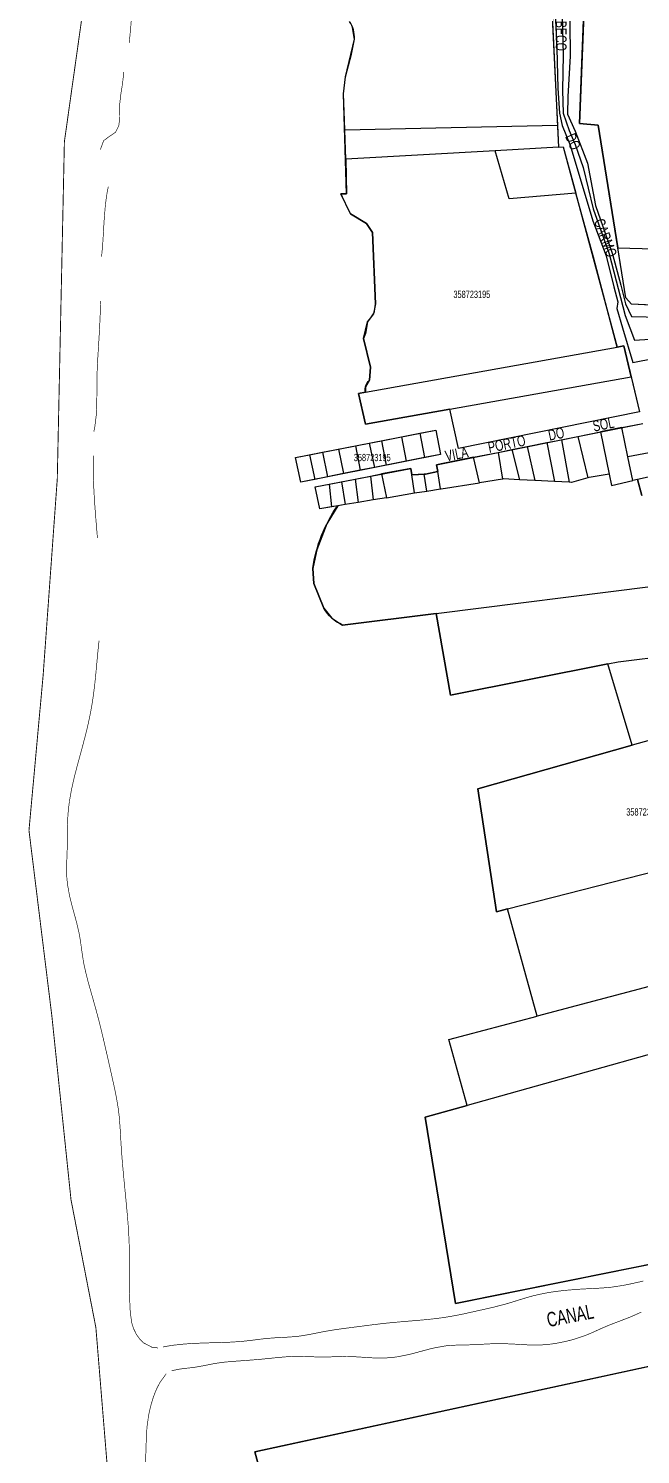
# Model space of a CAD drawing. Extents: x 199219 to 200475, y 4837288 to 4839440.
# Drawn here: x 199218.6 to 199387.4, y 4838319.5 to 4838713 of the extents above; entities that cross this region are included whole.
import ezdxf

# ---------------------------------------------------------------- set-up
doc = ezdxf.new("R2010")
doc.units = 0
doc.header["$LTSCALE"] = 3
doc.header["$MEASUREMENT"] = 0
for name, color, linetype in [('CD_MALHA_LOTES', 40, 'CONTINUOUS'), ('CD_TXT_QUADRA', 7, 'CONTINUOUS'), ('HD-CANAIS', 7, 'CONTINUOUS'), ('HD-CURSO-PERENE', 170, 'CONTINUOUS'), ('HD-TXT-CANAIS', 7, 'CONTINUOUS'), ('LM-LIM-SETOR-FISCAL', 7, 'CONTINUOUS'), ('RU-QUADRAS', 210, 'CONTINUOUS'), ('SV-EIXO-RUA-PAV', 20, 'CONTINUOUS'), ('SV-RUA-PAVIM-S-GUIA-C-GUIA', 7, 'CONTINUOUS'), ('SV-TXT-RUA-N-PAV-S-GUIA-C-GUIA', 7, 'CONTINUOUS'), ('SV-TXT-RUA-PAV-S-GUIA-C-GUIA', 7, 'CONTINUOUS')]:
    doc.layers.add(name, color=color, linetype=linetype)
doc.styles.add('3587-23-2D_TXT$0$ARIAL', font='ARIAL.TTF')
doc.styles.add('ARIAL', font='ARIAL.TTF')
doc.linetypes.add('Limite', pattern='A,20,-3,[130,ltypeshp.shx,S=6.35,R=0,X=0,Y=0],-3,20', length=46)

msp = doc.modelspace()

# ---------------------------------------------------------------- linework, layer by layer
at = {"layer": 'CD_MALHA_LOTES', "linetype": 'Continuous'}
for p, q in [((199372.35, 4838732.09), (199370.62, 4838686.76)), ((199362.45, 4838728.62), (199364.5, 4838686.18)), ((199307.71, 4838705.91), (199308.53, 4838710.01)), ((199308.53, 4838710.01), (199307.98, 4838713.29)), ((199306.07, 4838699.62), (199307.71, 4838705.91)), ((199305.52, 4838694.97), (199306.07, 4838699.62)), ((199305.79, 4838687.58), (199305.52, 4838694.97)), ((199305.86, 4838684.9), (199305.79, 4838687.58)), ((199364.5, 4838686.18), (199305.86, 4838684.9)), ((199364.5, 4838686.18), (199364.79, 4838680.24)), ((199370.62, 4838686.76), (199375.76, 4838686.3)), ((199375.76, 4838686.3), (199381.21, 4838652.47)), ((199306.08, 4838676.93), (199305.86, 4838684.9)), ((199347.31, 4838679.26), (199306.08, 4838676.93)), ((199364.79, 4838680.24), (199347.31, 4838679.26)), ((199351.21, 4838665.99), (199347.31, 4838679.26)), ((199364.79, 4838680.24), (199366.11, 4838680.32)), ((199366.11, 4838680.32), (199369.61, 4838667.57)), ((199306.08, 4838676.93), (199306.34, 4838667.35)), ((199304.7, 4838667.35), (199305.52, 4838665.71)), ((199306.34, 4838667.35), (199304.7, 4838667.35)), ((199369.61, 4838667.57), (199351.21, 4838665.99)), ((199374.47, 4838649.86), (199369.61, 4838667.57)), ((199305.52, 4838665.71), (199307.43, 4838661.88)), ((199307.43, 4838661.88), (199311.81, 4838659.15)), ((199311.81, 4838659.15), (199313.45, 4838656.69)), ((199313.45, 4838656.69), (199314.28, 4838637)), ((199383.43, 4838638.67), (199381.21, 4838652.47)), ((199381.21, 4838652.47), (199391.24, 4838652.18)), ((199380.99, 4838625.09), (199374.47, 4838649.86)), ((199314.28, 4838637), (199313.73, 4838634.26)), ((199384.93, 4838636.9), (199383.43, 4838638.67)), ((199390.41, 4838636.65), (199384.93, 4838636.9)), ((199312.09, 4838632.08), (199311.54, 4838628.79)), ((199313.73, 4838634.26), (199312.09, 4838632.08)), ((199311.54, 4838628.79), (199310.99, 4838627.43)), ((199310.99, 4838627.43), (199312.91, 4838619.5)), ((199311.54, 4838612.66), (199380.99, 4838625.09)), ((199382.86, 4838625.42), (199380.99, 4838625.09)), ((199384.87, 4838616.84), (199382.86, 4838625.42)), ((199312.91, 4838619.5), (199312.63, 4838615.94)), ((199312.63, 4838615.94), (199311.54, 4838614.03)), ((199334.83, 4838607.92), (199384.87, 4838616.84)), ((199384.87, 4838616.84), (199387.12, 4838607.25)), ((199311.54, 4838612.66), (199309.59, 4838612.3)), ((199309.59, 4838612.3), (199311.53, 4838603.77)), ((199311.54, 4838614.03), (199311.54, 4838612.66)), ((199311.53, 4838603.77), (199334.83, 4838607.92)), ((199337.17, 4838597.11), (199334.83, 4838607.92)), ((199387.12, 4838607.25), (199337.17, 4838597.11)), ((199382.26, 4838602.84), (199388.11, 4838604.01)), ((199315.96, 4838599.23), (199321.46, 4838600.3)), ((199321.46, 4838600.3), (199326.55, 4838601.29)), ((199321.46, 4838600.3), (199322.8, 4838593.59)), ((199326.55, 4838601.29), (199330.92, 4838602.15)), ((199326.55, 4838601.29), (199327.86, 4838594.59)), ((199330.92, 4838602.15), (199332.22, 4838595.46)), ((199361.61, 4838598.72), (199365.63, 4838599.52)), ((199365.63, 4838599.52), (199370.13, 4838600.42)), ((199365.63, 4838599.52), (199367.76, 4838587.77)), ((199370.13, 4838600.42), (199376.37, 4838601.66)), ((199370.13, 4838600.42), (199372.86, 4838588.98)), ((199382.26, 4838602.84), (199376.37, 4838601.66)), ((199376.37, 4838601.66), (199378.75, 4838590.03)), ((199383.95, 4838594.78), (199382.26, 4838602.84)), ((199296.12, 4838595.37), (199299.65, 4838596.06)), ((199299.65, 4838596.06), (199304.13, 4838596.93)), ((199299.65, 4838596.06), (199301.05, 4838589.27)), ((199304.13, 4838596.93), (199308.8, 4838597.84)), ((199304.13, 4838596.93), (199305.48, 4838590.15)), ((199308.8, 4838597.84), (199312.52, 4838598.56)), ((199308.8, 4838597.84), (199310.11, 4838591.07)), ((199312.52, 4838598.56), (199315.96, 4838599.23)), ((199312.52, 4838598.56), (199314.04, 4838591.85)), ((199315.96, 4838599.23), (199317.28, 4838592.49)), ((199332.22, 4838595.46), (199327.86, 4838594.59)), ((199341.35, 4838594.67), (199348.19, 4838596.03)), ((199348.19, 4838596.03), (199351.97, 4838596.79)), ((199348.19, 4838596.03), (199349.36, 4838588.66)), ((199351.97, 4838596.79), (199356.12, 4838597.62)), ((199351.97, 4838596.79), (199354.01, 4838588.48)), ((199356.12, 4838597.62), (199361.61, 4838598.72)), ((199356.12, 4838597.62), (199358.28, 4838588.26)), ((199361.61, 4838598.72), (199363.73, 4838587.98)), ((199389.84, 4838595.9), (199383.95, 4838594.78)), ((199292.25, 4838594.62), (199296.12, 4838595.37)), ((199293.72, 4838587.82), (199292.25, 4838594.62)), ((199296.12, 4838595.37), (199297.53, 4838588.57)), ((199314.04, 4838591.85), (199310.11, 4838591.07)), ((199317.28, 4838592.49), (199314.04, 4838591.85)), ((199324.09, 4838591.61), (199315.96, 4838590.06)), ((199322.8, 4838593.59), (199317.28, 4838592.49)), ((199327.86, 4838594.59), (199322.8, 4838593.59)), ((199324.34, 4838589.86), (199324.09, 4838591.61)), ((199341.35, 4838594.67), (199331.18, 4838592.63)), ((199331.18, 4838592.63), (199331.49, 4838590.7)), ((199343, 4838587.66), (199341.35, 4838594.67)), ((199385.32, 4838588.22), (199383.95, 4838594.78)), ((199297.53, 4838588.57), (199293.72, 4838587.82)), ((199301.05, 4838589.27), (199297.53, 4838588.57)), ((199305.48, 4838590.15), (199301.05, 4838589.27)), ((199301.52, 4838587.28), (199304.89, 4838587.93)), ((199304.89, 4838587.93), (199308.71, 4838588.66)), ((199304.89, 4838587.93), (199305.94, 4838581.63)), ((199310.11, 4838591.07), (199305.48, 4838590.15)), ((199308.71, 4838588.66), (199312.94, 4838589.47)), ((199308.71, 4838588.66), (199309.53, 4838582.23)), ((199312.94, 4838589.47), (199315.96, 4838590.06)), ((199312.94, 4838589.47), (199313.63, 4838582.9)), ((199315.96, 4838590.06), (199317.33, 4838583.51)), ((199327.71, 4838589.97), (199324.34, 4838589.86)), ((199325.05, 4838584.83), (199324.34, 4838589.86)), ((199328.1, 4838589.98), (199327.71, 4838589.97)), ((199328.49, 4838585.35), (199327.71, 4838589.97)), ((199331.49, 4838590.7), (199328.1, 4838589.98)), ((199332.25, 4838585.97), (199331.49, 4838590.7)), ((199332.41, 4838586), (199343, 4838587.66)), ((199349.36, 4838588.66), (199343, 4838587.66)), ((199349.64, 4838588.7), (199349.36, 4838588.66)), ((199354.01, 4838588.48), (199349.64, 4838588.7)), ((199358.28, 4838588.26), (199354.01, 4838588.48)), ((199363.73, 4838587.98), (199358.28, 4838588.26)), ((199367.76, 4838587.77), (199363.73, 4838587.98)), ((199368.42, 4838587.74), (199367.76, 4838587.77)), ((199372.86, 4838588.98), (199368.42, 4838587.74)), ((199373.26, 4838589.09), (199372.86, 4838588.98)), ((199378.75, 4838590.03), (199373.26, 4838589.09)), ((199378.75, 4838590.03), (199379.4, 4838586.85)), ((199379.4, 4838586.85), (199385.32, 4838588.22)), ((199386.62, 4838588.52), (199385.32, 4838588.22)), ((199391.19, 4838589.57), (199386.62, 4838588.52)), ((199387.78, 4838584.08), (199386.62, 4838588.52)), ((199297.69, 4838586.55), (199301.52, 4838587.28)), ((199298.93, 4838580.48), (199297.69, 4838586.55)), ((199301.52, 4838587.28), (199302.18, 4838581.01)), ((199317.33, 4838583.51), (199325.05, 4838584.83)), ((199325.05, 4838584.83), (199328.49, 4838585.35)), ((199328.49, 4838585.35), (199332.25, 4838585.97)), ((199332.25, 4838585.97), (199332.41, 4838586)), ((199302.18, 4838581.01), (199298.93, 4838580.48)), ((199303.88, 4838581.29), (199300.87, 4838576.28)), ((199303.88, 4838581.29), (199302.18, 4838581.01)), ((199305.94, 4838581.63), (199303.88, 4838581.29)), ((199309.53, 4838582.23), (199305.94, 4838581.63)), ((199313.63, 4838582.9), (199309.53, 4838582.23)), ((199317.33, 4838583.51), (199313.63, 4838582.9)), ((199300.87, 4838576.28), (199298.13, 4838569.17)), ((199298.13, 4838569.17), (199297.04, 4838563.98)), ((199297.04, 4838563.98), (199297.31, 4838559.88)), ((199297.31, 4838559.88), (199300.05, 4838553.04)), ((199331.04, 4838551.61), (199390.97, 4838559.08)), ((199300.05, 4838553.04), (199302.24, 4838550.31)), ((199302.24, 4838550.31), (199305.25, 4838548.39)), ((199305.25, 4838548.39), (199331.04, 4838551.61)), ((199331.04, 4838551.61), (199335.02, 4838529.07)), ((199381.31, 4838538.27), (199401.31, 4838540.75)), ((199335.02, 4838529.07), (199378.45, 4838537.7)), ((199378.45, 4838537.7), (199381.31, 4838538.27)), ((199385.17, 4838515.2), (199378.45, 4838537.7)), ((199433.52, 4838528.86), (199385.17, 4838515.2)), ((199385.17, 4838515.2), (199342.53, 4838503.16)), ((199342.53, 4838503.16), (199347.71, 4838469.27)), ((199350.73, 4838470.05), (199444.61, 4838494.2)), ((199347.71, 4838469.27), (199350.73, 4838470.05)), ((199358.89, 4838440.49), (199350.73, 4838470.05)), ((199452.86, 4838465.35), (199358.89, 4838440.49)), ((199457.54, 4838448.8), (199339.64, 4838415.81)), ((199334.56, 4838434.06), (199358.89, 4838440.49)), ((199339.64, 4838415.81), (199334.56, 4838434.06)), ((199339.64, 4838415.81), (199328.04, 4838412.56)), ((199328.04, 4838412.56), (199336.36, 4838361.18)), ((199336.36, 4838361.18), (199410.44, 4838376.1)), ((199467.92, 4838360.8), (199281.02, 4838320.29)), ((199281.02, 4838320.29), (199290.6, 4838285.32))]:
    msp.add_line(p, q, dxfattribs=at)
at = {"layer": 'HD-CANAIS', "const_width": 0.18}
for points in [[(199255.644952, 4838349.180508), (199257.125505, 4838349.454509), (199258.610241, 4838349.67821), (199261.590361, 4838349.998882), (199263.638263, 4838350.141344), (199266.634785, 4838350.273093), (199268.135022, 4838350.318239), (199269.635944, 4838350.357625), (199271.52036, 4838350.408357), (199273.020833, 4838350.458047), (199274.520015, 4838350.52355), (199277.511753, 4838350.729973), (199279.740721, 4838350.972865), (199281.228707, 4838351.163991), (199282.716958, 4838351.35475), (199284.207456, 4838351.524832), (199286.518759, 4838351.707061), (199288.018529, 4838351.783878), (199289.518331, 4838351.855446), (199292.507479, 4838352.076458), (199294.263988, 4838352.310622), (199297.214875, 4838352.8497), (199298.687407, 4838353.147067), (199300.16121, 4838353.437628), (199302.261053, 4838353.805758), (199303.743955, 4838354.031762), (199306.716978, 4838354.43308), (199308.205137, 4838354.622903), (199310.282472, 4838354.891746), (199311.770102, 4838355.086458), (199313.25794, 4838355.278521), (199316.235845, 4838355.638763), (199318.569618, 4838355.882845), (199321.556811, 4838356.151313), (199323.051672, 4838356.276245), (199324.546977, 4838356.400303), (199326.042427, 4838356.527484), (199327.773111, 4838356.683929), (199329.267056, 4838356.832033), (199330.758835, 4838356.996869), (199332.247464, 4838357.182929), (199334.937159, 4838357.589285), (199337.882317, 4838358.151697), (199339.349318, 4838358.465379), (199340.814357, 4838358.790936), (199342.278753, 4838359.121038), (199344.186011, 4838359.548095), (199345.649967, 4838359.878661), (199347.110836, 4838360.220187), (199350.014994, 4838360.968043), (199351.776693, 4838361.486592), (199353.2092, 4838361.933639), (199354.64083, 4838362.383891), (199356.076042, 4838362.820604), (199357.900474, 4838363.326723), (199360.82905, 4838363.975881), (199362.307944, 4838364.235464), (199363.793431, 4838364.458193), (199365.283152, 4838364.648927), (199366.938259, 4838364.828582), (199369.92738, 4838365.079875), (199371.424515, 4838365.175658), (199373.956621, 4838365.303256), (199375.456447, 4838365.375111), (199376.954469, 4838365.462699), (199379.512934, 4838365.693446), (199382.476112, 4838366.146146), (199383.949794, 4838366.431984), (199385.419333, 4838366.743443), (199388.24767, 4838367.379759)], [(199387.64983, 4838358.80514), (199386.285843, 4838358.180474), (199384.504755, 4838357.406735), (199381.707924, 4838356.323165), (199380.302156, 4838355.798421), (199378.902516, 4838355.258192), (199376.684306, 4838354.314852), (199375.317682, 4838353.693774), (199373.94958, 4838353.07744), (199372.085413, 4838352.300876), (199369.242879, 4838351.347112), (199367.792424, 4838350.955613), (199366.327745, 4838350.613411), (199364.623059, 4838350.27434), (199363.138649, 4838350.035175), (199361.648234, 4838349.855108), (199359.702709, 4838349.722787), (199356.706387, 4838349.744242), (199355.206588, 4838349.819473), (199353.706238, 4838349.90973), (199351.851727, 4838350.012756), (199350.351557, 4838350.074613), (199347.353563, 4838350.102224), (199345.427594, 4838350.030335), (199342.432929, 4838349.850763), (199339.473487, 4838349.744965), (199337.969654, 4838349.723057), (199336.468366, 4838349.687525), (199333.803376, 4838349.500691), (199330.855477, 4838348.995241), (199329.393219, 4838348.651146), (199327.935971, 4838348.271833), (199326.481643, 4838347.876576), (199324.940576, 4838347.461426), (199323.484033, 4838347.092648), (199320.548542, 4838346.494944), (199318.760186, 4838346.269781), (199317.262643, 4838346.163891), (199315.759616, 4838346.124274), (199314.255373, 4838346.143875), (199312.349817, 4838346.240018), (199310.852151, 4838346.347029), (199307.86031, 4838346.537547), (199305.485152, 4838346.566234), (199302.485979, 4838346.473029), (199300.985264, 4838346.42644), (199298.264142, 4838346.432458), (199296.763565, 4838346.483541), (199295.263558, 4838346.542458), (199292.266267, 4838346.59651), (199290.339372, 4838346.526638), (199287.349635, 4838346.27381), (199285.855809, 4838346.115996), (199282.953644, 4838345.822287), (199279.965351, 4838345.569457), (199277.184387, 4838345.364719), (199275.685856, 4838345.258849), (199274.188119, 4838345.142215), (199272.693957, 4838345.000358), (199270.243241, 4838344.672602), (199267.301229, 4838344.104475), (199265.828732, 4838343.814888), (199264.345689, 4838343.569505), (199262.787301, 4838343.382898), (199261.287435, 4838343.221283), (199259.801387, 4838343.011027), (199258.083654, 4838342.610475)]]:
    msp.add_lwpolyline(points, dxfattribs=at)
at = {"layer": 'HD-CURSO-PERENE', "const_width": 0.18}
for points in [[(199247.580321, 4838745.75), (199247.594712, 4838744.104787), (199247.612755, 4838741.104923), (199247.625603, 4838739.604925), (199247.658098, 4838737.365525), (199247.68277, 4838735.865448), (199247.700098, 4838734.365492), (199247.697048, 4838732.351495), (199247.616447, 4838729.353152), (199247.553156, 4838727.85429), (199247.483937, 4838726.355511), (199247.36474, 4838723.652082), (199247.302757, 4838722.153328), (199247.166062, 4838719.156636), (199247.065249, 4838717.379816), (199246.965982, 4838715.883016), (199246.853545, 4838714.387097), (199246.727857, 4838712.892223), (199246.500732, 4838710.519938), (199246.340361, 4838709.028528)], [(199244.783505, 4838700.969072), (199244.70095, 4838699.444695), (199244.485728, 4838697.659097), (199244.025435, 4838694.767341), (199243.691798, 4838691.75637), (199243.674452, 4838689.290352), (199243.66124, 4838687.657148), (199243.472609, 4838686.138639), (199242.596231, 4838684.370101), (199240.573458, 4838682.975268), (199239.289512, 4838682.037287), (199238.380976, 4838679.528682)], [(199240.57732, 4838669.360825), (199240.289146, 4838667.884802), (199240.050931, 4838666.403255), (199239.734361, 4838663.811749), (199239.483411, 4838660.823561), (199239.386382, 4838659.326246), (199239.298943, 4838657.827806), (199239.19346, 4838655.972225), (199239.102007, 4838654.474041), (199238.997377, 4838652.977213), (199238.720465, 4838649.990685)], [(199238.451453, 4838637.82301), (199238.418816, 4838636.322894), (199238.373062, 4838634.823465), (199238.24859, 4838631.82629), (199238.135161, 4838629.624758), (199237.961036, 4838626.629885), (199237.868991, 4838625.132603), (199237.707764, 4838622.531215), (199237.620366, 4838621.03355), (199237.5432, 4838619.535445), (199237.440063, 4838616.53723), (199237.421569, 4838614.881041), (199237.420375, 4838613.380262), (199237.42182, 4838611.87976), (199237.392683, 4838609.145854), (199237.241311, 4838606.155824), (199236.87378, 4838603.178955), (199236.579579, 4838601.697018)], [(199236.490366, 4838595.146719), (199236.450384, 4838593.645885), (199236.434741, 4838592.145512), (199236.468669, 4838589.146163), (199236.54968, 4838586.750806), (199236.70541, 4838583.754834), (199236.801445, 4838582.257558), (199236.975096, 4838579.849459), (199237.091849, 4838578.35343), (199237.213022, 4838576.857882), (199237.336663, 4838575.362816), (199237.583542, 4838572.374139)], [(199238.030792, 4838544.064852), (199237.862891, 4838542.5742), (199237.567064, 4838539.58881), (199237.296992, 4838536.626469), (199237.158472, 4838535.132815), (199237.012447, 4838533.639929), (199236.854435, 4838532.148269), (199236.523891, 4838529.451659), (199236.312329, 4838527.966083), (199236.078799, 4838526.483797), (199235.822368, 4838525.005417), (199235.542103, 4838523.531561), (199235.089768, 4838521.392752), (199234.752045, 4838519.931192), (199234.395965, 4838518.473819), (199234.024946, 4838517.020013), (199233.642408, 4838515.569155), (199233.251769, 4838514.120628), (199232.814381, 4838512.519611), (199232.028634, 4838509.625191), (199231.279839, 4838506.720116), (199230.930594, 4838505.259992), (199230.565631, 4838503.611602), (199230.270063, 4838502.13753), (199230.006687, 4838500.657845), (199229.779924, 4838499.173315), (199229.594195, 4838497.684711), (199229.430584, 4838495.878215), (199229.304107, 4838492.886135), (199229.277987, 4838489.886503), (199229.270415, 4838488.384464), (199229.249358, 4838486.88127), (199229.18725, 4838484.941179), (199229.127439, 4838483.437487), (199229.081369, 4838481.935552), (199229.118082, 4838478.942144), (199229.314535, 4838476.873404), (199229.839874, 4838473.919539), (199230.180504, 4838472.452507), (199230.555087, 4838470.992296), (199231.063872, 4838469.127293), (199231.464023, 4838467.678612), (199231.851531, 4838466.229296), (199232.530133, 4838463.313425), (199232.840791, 4838461.554944), (199233.261274, 4838458.583341), (199233.470228, 4838457.096452), (199233.707555, 4838455.614913), (199234.016967, 4838454.019854), (199234.711048, 4838451.100975), (199235.098768, 4838449.650481), (199235.501103, 4838448.203789), (199235.939359, 4838446.65407), (199236.349203, 4838445.210731), (199237.159417, 4838442.322712), (199237.756545, 4838440.110375), (199238.494873, 4838437.203039), (199238.84848, 4838435.745147), (199239.19439, 4838434.285292), (199239.53461, 4838432.824115), (199239.871146, 4838431.362255), (199240.312519, 4838429.433468), (199240.976817, 4838426.508875), (199241.633051, 4838423.581313), (199242.265979, 4838420.700276), (199242.574898, 4838419.230558), (199242.864471, 4838417.757666), (199243.35285, 4838414.799282), (199243.591877, 4838412.774136), (199243.827659, 4838409.784133), (199243.916286, 4838408.285488), (199243.999073, 4838406.786079), (199244.163619, 4838404.096373), (199244.270862, 4838402.599784), (199244.387876, 4838401.104308), (199244.64563, 4838398.115973), (199244.793136, 4838396.521152), (199245.080478, 4838393.535693), (199245.372426, 4838390.550178), (199245.51645, 4838389.056913), (199245.657213, 4838387.563051), (199245.852479, 4838385.393111), (199245.977243, 4838383.89729), (199246.090615, 4838382.400763), (199246.189597, 4838380.903614), (199246.332398, 4838377.907801), (199246.382177, 4838375.493749), (199246.381271, 4838372.495057), (199246.370331, 4838370.994885), (199246.36151, 4838369.494042), (199246.375949, 4838366.499398), (199246.404154, 4838364.997332), (199246.444327, 4838363.496507), (199246.55302, 4838360.502762), (199246.643964, 4838358.688498), (199247.085042, 4838355.709511), (199247.58493, 4838354.19096), (199248.273462, 4838352.769956), (199249.148613, 4838351.477613), (199250.199201, 4838350.380484), (199252.769747, 4838349.04082), (199254.278388, 4838348.925035)], [(199252.975746, 4838302.87843), (199252.219871, 4838304.231475), (199251.646132, 4838305.628419), (199250.964542, 4838308.443004), (199250.710749, 4838311.42536), (199250.696544, 4838312.93173), (199250.774209, 4838315.791367), (199250.904653, 4838318.786664), (199251.001688, 4838321.713336), (199251.041942, 4838323.213971), (199251.097159, 4838324.713813), (199251.267423, 4838327.187149), (199251.679623, 4838330.157486), (199251.976714, 4838331.629735), (199252.334363, 4838333.090998), (199252.965493, 4838335.19445), (199253.485328, 4838336.608668), (199254.089018, 4838337.984323), (199254.825406, 4838339.372661), (199256.569157, 4838341.811192)]]:
    msp.add_lwpolyline(points, dxfattribs=at)
at = {"layer": 'LM-LIM-SETOR-FISCAL', "linetype": 'Limite', "ltscale": 0.1, "const_width": 0.25}
msp.add_lwpolyline([(199286.453917, 4837936.247056), (199275.733479, 4837991.771808), (199268.246087, 4838033.771309), (199254.288867, 4838087.93088), (199248.600173, 4838120.492699), (199238.062968, 4838187.368691), (199228.854805, 4838237.510931), (199240.895774, 4838308.873171), (199237.153514, 4838354.541239), (199230.295165, 4838389.772133), (199224.995284, 4838440.622732), (199218.690666, 4838491.708632), (199222.608399, 4838534.613528), (199226.500922, 4838588.688315), (199228.464482, 4838681.733091), (199237.48625, 4838745.75)], dxfattribs=at)
at = {"layer": 'RU-QUADRAS', "color": 6, "linetype": 'Continuous'}
msp.add_lwpolyline([(199369.58, 4838732.09, -0.0267074195), (199370.73, 4838761.94), (199495.99, 4838757.78), (199496.99, 4838661.89), (199496.64, 4838630.19), (199424.76, 4838616.67), (199420.11, 4838635.27), (199384.93, 4838636.9), (199383.43, 4838638.67), (199375.76, 4838686.3), (199370.62, 4838686.76), (199372.35, 4838732.09)], format="xyb", close=True, dxfattribs=at)
for points in [[(199362.2, 4838733.84), (199364.79, 4838680.24), (199366.11, 4838680.32), (199380.99, 4838625.09), (199382.86, 4838625.42), (199387.12, 4838607.25), (199337.17, 4838597.11), (199334.83, 4838607.92), (199311.53, 4838603.77), (199309.59, 4838612.3), (199311.54, 4838612.66, -0.2652625633), (199312.63, 4838615.94), (199312.91, 4838619.5), (199310.99, 4838627.43), (199312.09, 4838632.08, 0.2272290142), (199314.28, 4838637), (199313.45, 4838656.69), (199311.81, 4838659.15), (199307.43, 4838661.88), (199304.7, 4838667.35), (199306.34, 4838667.35), (199305.52, 4838694.97), (199306.07, 4838699.62), (199308.53, 4838710.01, 0.1486215523), (199307.16, 4838714.94)], [(199410.44, 4838376.1), (199336.36, 4838361.18), (199328.04, 4838412.56), (199339.64, 4838415.81), (199334.56, 4838434.06), (199358.89, 4838440.49), (199350.73, 4838470.05), (199347.71, 4838469.27), (199342.53, 4838503.16), (199385.17, 4838515.2), (199378.45, 4838537.7), (199335.02, 4838529.07), (199331.04, 4838551.61), (199305.25, 4838548.39, -0.1649281612), (199300.05, 4838553.04), (199297.31, 4838559.88), (199297.04, 4838563.98, -0.1201432298), (199303.88, 4838581.29), (199298.93, 4838580.48), (199297.69, 4838586.55), (199324.09, 4838591.61), (199324.34, 4838589.86), (199328.1, 4838589.98), (199331.49, 4838590.7), (199331.18, 4838592.63), (199388.11, 4838604.01)]]:
    msp.add_lwpolyline(points, format="xyb", dxfattribs=at)
msp.add_lwpolyline([(199292.25, 4838594.62), (199330.92, 4838602.15), (199332.22, 4838595.46), (199293.72, 4838587.82)], close=True, dxfattribs=at)
for points in [[(199391.19, 4838589.57), (199386.62, 4838588.52), (199387.78, 4838584.08)], [(199290.6, 4838285.32), (199281.02, 4838320.29), (199502.65, 4838368.33), (199503.2, 4838366.02), (199552.6, 4838376.36), (199590.37, 4838234.63)]]:
    msp.add_lwpolyline(points, dxfattribs=at)
at = {"layer": 'SV-EIXO-RUA-PAV'}
msp.add_lwpolyline([(199367.554509, 4838745.75), (199366.102065, 4838730.499344), (199365.735065, 4838720.039831), (199366.102065, 4838705.726813), (199365.918565, 4838696.0013), (199366.102065, 4838689.578792), (199367.753567, 4838684.807786), (199369.40507, 4838680.954281), (199371.607072, 4838674.623523), (199374.359576, 4838663.246509), (199378.763581, 4838650.768493), (199383.167587, 4838633.794722), (199385.73659, 4838627.005213), (199413.995626, 4838628.840215)], dxfattribs=at)
at = {"layer": 'SV-RUA-PAVIM-S-GUIA-C-GUIA'}
for points in [[(199368.554039, 4838745.75), (199367.903529, 4838735.704568), (199367.885061, 4838723.959944), (199367.989738, 4838705.372925), (199367.345867, 4838694.207157), (199367.307524, 4838689.375453), (199369.403185, 4838684.673949), (199372.840846, 4838675.780388), (199375.029138, 4838664.112631), (199379.720571, 4838650.730426), (199381.972023, 4838642.190302), (199383.293706, 4838636.972363), (199384.916535, 4838633.469), (199417.548854, 4838632.789709), (199421.644286, 4838616.403814), (199422.31924, 4838615.246744), (199423.782537, 4838614.931034), (199496.132762, 4838628.858544), (199497.400994, 4838629.227713), (199497.977444, 4838631.50601), (199498.142863, 4838639.212059), (199498.038717, 4838709.914784), (199497.213476, 4838745.75)], [(199363.846701, 4838717.264916), (199364.377566, 4838707.487455), (199364.593264, 4838696.508737), (199365.116233, 4838689.648506), (199365.790587, 4838686.212496), (199367.981358, 4838680.830572), (199374.317625, 4838659.912002), (199377.922047, 4838650.259694), (199380.047449, 4838641.700149), (199381.191747, 4838637.566998), (199380.883971, 4838635.702457), (199382.501101, 4838630.371166), (199385.35696, 4838620.777293), (199409.104024, 4838625.553157), (199410.566642, 4838625.788436), (199411.668492, 4838625.225892), (199412.474468, 4838624.200717), (199412.798472, 4838623.034259), (199417.823917, 4838598.517796), (199417.940275, 4838597.185295), (199417.330465, 4838596.400585), (199392.992635, 4838591.579039), (199393.672593, 4838587.12882)]]:
    msp.add_lwpolyline(points, dxfattribs=at)

# ---------------------------------------------------------------- texts
at = {"layer": 'CD_TXT_QUADRA', "linetype": 'Continuous', "style": 'ARIAL', "width": 0.7}
for p in [(199335.810384, 4838638.629208), (199308.312498, 4838593.600428), (199383.5, 4838495.81)]:
    msp.add_text('358723195', height=2, dxfattribs=at).set_placement(p)
at = {"layer": 'HD-TXT-CANAIS', "style": 'ARIAL', "width": 0.7}
msp.add_text('CANAL', height=4, rotation=11, dxfattribs=at).set_placement((199362.005262, 4838354.634232))
at = {"layer": 'SV-TXT-RUA-N-PAV-S-GUIA-C-GUIA', "style": '3587-23-2D_TXT$0$ARIAL', "width": 0.7}
msp.add_text('VILA       PORTO        DO          SOL', height=3, rotation=11.43199533, dxfattribs=at).set_placement((199333.878094, 4838593.479944))
at = {"layer": 'SV-TXT-RUA-PAV-S-GUIA-C-GUIA', "style": 'ARIAL', "width": 0.7}
for s, rotation, p in [('BECO', 270, (199364.037664, 4838715.103713)), ('DO', 294, (199366.570728, 4838683.169009)), ('CARMO', 290, (199374.531788, 4838659.828631))]:
    msp.add_text(s, height=3, rotation=rotation, dxfattribs=at).set_placement(p)

doc.saveas('drawing.dxf')
